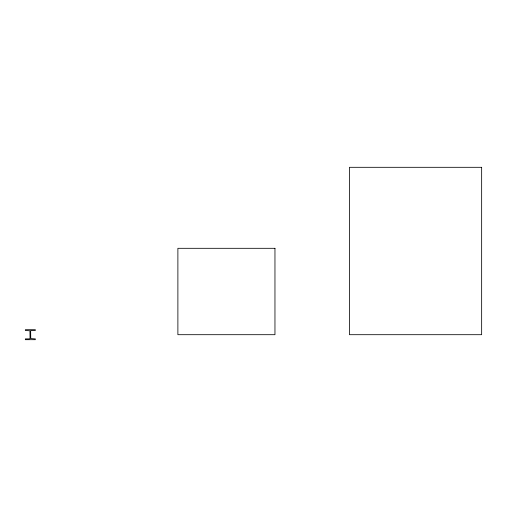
<?xml version="1.0" encoding="UTF-8"?>
<svg xmlns="http://www.w3.org/2000/svg" width="507" height="507" viewBox="0 0 507 507"><rect width="100%" height="100%" fill="white"/><g stroke="black" fill="none" stroke-linecap="round" stroke-linejoin="round"><path stroke-width="0.76" d="M30.654 331.014L30.75 338.606L35.338 338.891L35.338 339.69L25.35 339.69L25.35 338.891L29.526 338.879L30.046 338.251L29.938 330.786L25.35 330.501L25.35 329.702L35.338 329.702L35.338 330.501L31.155 330.513L30.654 331.014M481.65 167.31L349.431 167.31L349.431 334.696L481.65 334.696L481.65 167.31M274.959 248.31L177.887 248.31L177.887 334.696L274.959 334.696L274.959 248.31"/></g></svg>
